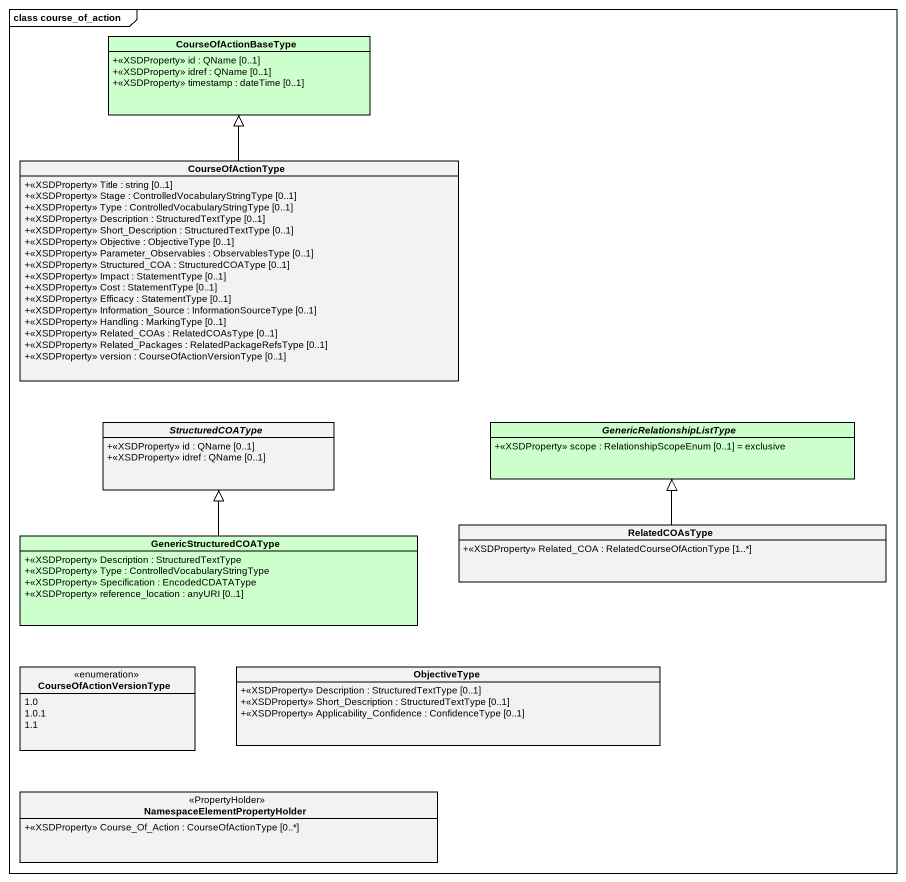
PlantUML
@startuml
mainframe class course_of_action
hide circle
hide empty members
skinparam classAttributeIconSize 0
class CourseOfActionBaseType #CCFFCC {
  +<<XSDProperty>> id : QName [0..1]
  +<<XSDProperty>> idref : QName [0..1]
  +<<XSDProperty>> timestamp : dateTime [0..1]
}
class CourseOfActionType {
  +<<XSDProperty>> Title : string [0..1]
  +<<XSDProperty>> Stage : ControlledVocabularyStringType [0..1]
  +<<XSDProperty>> Type : ControlledVocabularyStringType [0..1]
  +<<XSDProperty>> Description : StructuredTextType [0..1]
  +<<XSDProperty>> Short_Description : StructuredTextType [0..1]
  +<<XSDProperty>> Objective : ObjectiveType [0..1]
  +<<XSDProperty>> Parameter_Observables : ObservablesType [0..1]
  +<<XSDProperty>> Structured_COA : StructuredCOAType [0..1]
  +<<XSDProperty>> Impact : StatementType [0..1]
  +<<XSDProperty>> Cost : StatementType [0..1]
  +<<XSDProperty>> Efficacy : StatementType [0..1]
  +<<XSDProperty>> Information_Source : InformationSourceType [0..1]
  +<<XSDProperty>> Handling : MarkingType [0..1]
  +<<XSDProperty>> Related_COAs : RelatedCOAsType [0..1]
  +<<XSDProperty>> Related_Packages : RelatedPackageRefsType [0..1]
  +<<XSDProperty>> version : CourseOfActionVersionType [0..1]
}
abstract class StructuredCOAType {
  +<<XSDProperty>> id : QName [0..1]
  +<<XSDProperty>> idref : QName [0..1]
}
abstract class GenericRelationshipListType #CCFFCC {
  +<<XSDProperty>> scope : RelationshipScopeEnum [0..1] = exclusive
}
class GenericStructuredCOAType #CCFFCC {
  +<<XSDProperty>> Description : StructuredTextType
  +<<XSDProperty>> Type : ControlledVocabularyStringType
  +<<XSDProperty>> Specification : EncodedCDATAType
  +<<XSDProperty>> reference_location : anyURI [0..1]
}
class RelatedCOAsType {
  +<<XSDProperty>> Related_COA : RelatedCourseOfActionType [1..*]
}
enum CourseOfActionVersionType {
  1.0
  1.0.1
  1.1
}
class ObjectiveType {
  +<<XSDProperty>> Description : StructuredTextType [0..1]
  +<<XSDProperty>> Short_Description : StructuredTextType [0..1]
  +<<XSDProperty>> Applicability_Confidence : ConfidenceType [0..1]
}
class "NamespaceElementPropertyHolder" as NamespaceElementPropertyHold <<PropertyHolder>> {
  +<<XSDProperty>> Course_Of_Action : CourseOfActionType [0..*]
}
CourseOfActionType -up-|> CourseOfActionBaseType
GenericStructuredCOAType -up-|> StructuredCOAType
RelatedCOAsType -up-|> GenericRelationshipListType
@enduml
